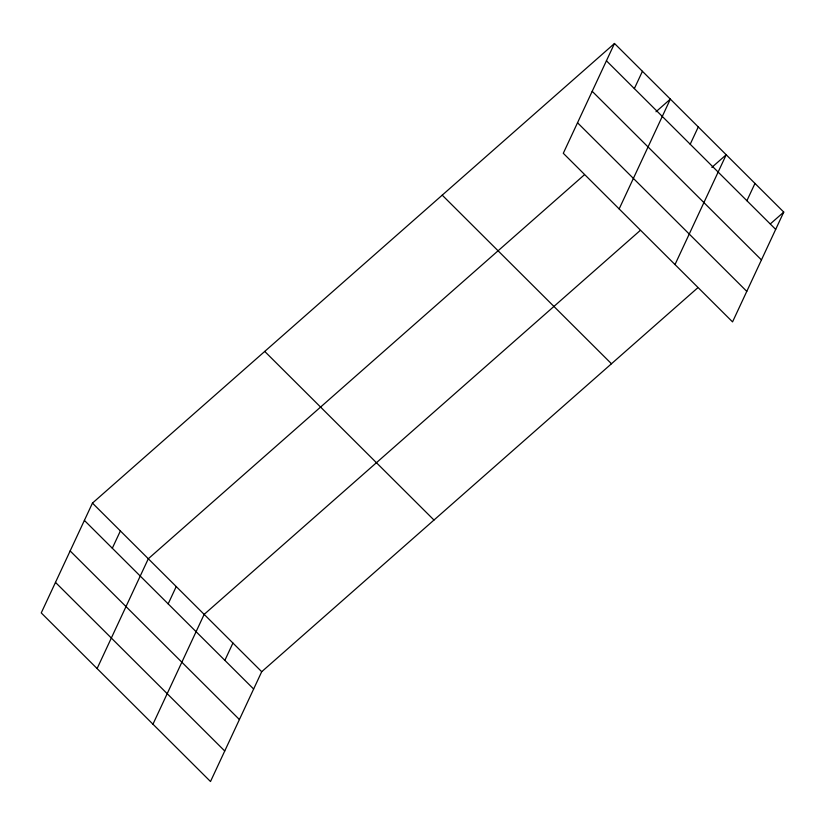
<?xml version="1.0" encoding="UTF-8"?>
<svg xmlns="http://www.w3.org/2000/svg" width="825" height="825" viewBox="0 0 825 825"><rect width="100%" height="100%" fill="white"/><g stroke="black" fill="none" stroke-linecap="round" stroke-linejoin="round"><path stroke-width="1.24" d="M614.501 43.477L563.289 153.285L732.548 321.894L783.75 212.087L614.501 43.477L92.452 503.106L41.25 612.913L210.499 781.523L261.711 671.715L697.61 287.925M112.313 548.233L120.378 530.929M97.102 668.559L148.304 558.752L584.213 174.952M168.166 603.869L176.23 586.565M152.955 724.195L204.157 614.388L640.066 230.598M224.864 660.361L232.928 643.057M634.353 88.595L642.428 71.29M619.152 208.921L670.354 99.113L655.999 111.757M690.205 144.241L698.28 126.937M675.005 264.567L726.206 154.76L711.851 167.392M746.903 200.722L754.978 183.418M770.354 223.884L783.75 212.087M606.427 60.782L775.686 229.391M592.195 91.307L761.444 259.916M577.531 122.76L746.78 291.369M442.221 195.154L611.48 363.763M264.732 351.429L433.981 520.039M92.452 503.106L261.711 671.715M84.387 520.41L253.636 689.019M70.146 550.935L239.405 719.544M55.481 582.388L224.74 750.998"/></g></svg>
